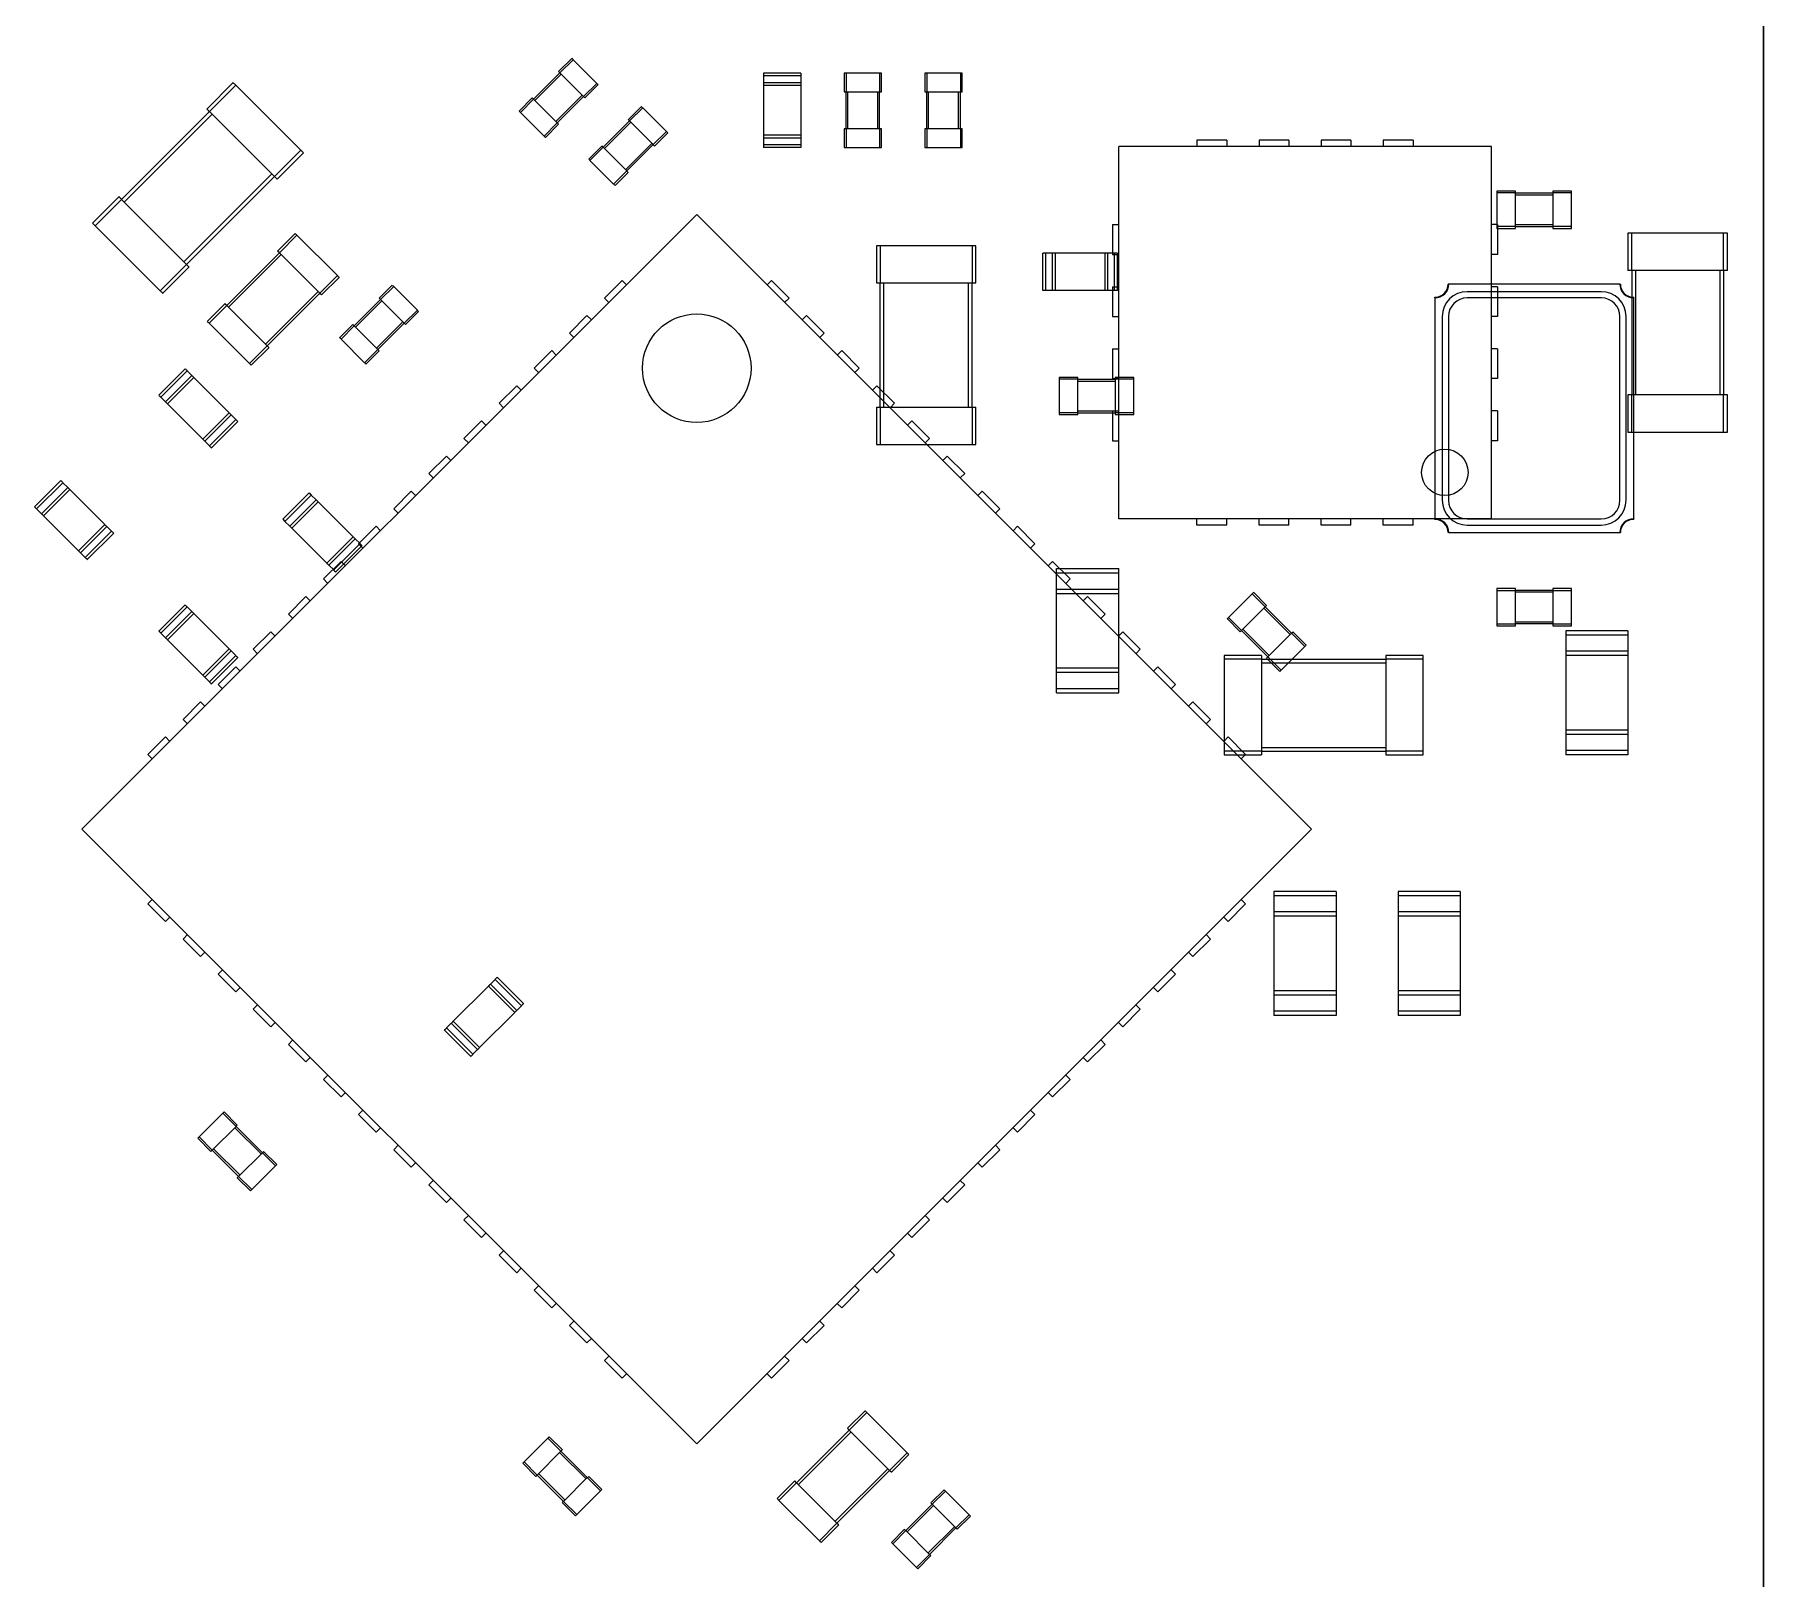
# Model space of a CAD drawing. Header units: millimetres. Extents: x 60.9 to 90.4, y 105.2 to 134.4.
# Drawn here: x 71.7 to 85.62, y 115.22 to 127.66 of the extents above; entities that cross this region are included whole.
import ezdxf

# ---------------------------------------------------------------- set-up
doc = ezdxf.new("R2010")
doc.units = ezdxf.units.MM

msp = doc.modelspace()

# ---------------------------------------------------------------- linework, layer by layer
at = {"color": 7, "linetype": 'Continuous', "lineweight": 25}
for p, q in [((85.618, 115.146), (85.618, 128.646)), ((85.618, 128.646), (85.618, 115.146)), ((76.024, 127.465), (75.918, 127.359)), ((75.929, 127.348), (76.035, 127.454)), ((76.226, 127.263), (76.035, 127.454)), ((73.299, 127.27), (73.087, 127.057)), ((73.108, 127.036), (73.32, 127.248)), ((73.843, 126.725), (73.32, 127.248)), ((75.929, 127.348), (75.717, 127.136)), ((75.94, 127.337), (75.727, 127.125)), ((75.929, 127.348), (76.12, 127.157)), ((76.12, 127.157), (76.226, 127.263)), ((76.13, 127.146), (76.236, 127.253)), ((77.868, 127.346), (77.568, 127.346)), ((77.568, 127.346), (77.568, 127.323)), ((77.868, 127.323), (77.568, 127.323)), ((77.568, 127.323), (77.568, 127.269)), ((77.868, 127.269), (77.568, 127.269)), ((77.568, 127.269), (77.568, 127.246)), ((77.568, 127.246), (77.568, 126.846)), ((77.868, 127.246), (77.568, 127.246)), ((77.868, 127.346), (77.868, 127.323)), ((77.868, 127.323), (77.868, 127.269)), ((77.868, 127.269), (77.868, 127.246)), ((77.868, 127.246), (77.868, 126.846)), ((78.218, 127.346), (78.218, 127.196)), ((78.233, 127.346), (78.218, 127.346)), ((78.233, 127.346), (78.233, 127.196)), ((78.503, 127.346), (78.233, 127.346)), ((78.503, 127.346), (78.503, 127.196)), ((78.518, 127.346), (78.503, 127.346)), ((78.518, 127.196), (78.518, 127.346)), ((78.868, 127.346), (78.868, 127.196)), ((78.883, 127.346), (78.868, 127.346)), ((78.883, 127.346), (78.883, 127.196)), ((79.153, 127.346), (78.883, 127.346)), ((79.153, 127.346), (79.153, 127.196)), ((79.168, 127.346), (79.153, 127.346)), ((79.168, 127.196), (79.168, 127.346)), ((75.706, 127.146), (75.6, 127.04)), ((75.611, 127.03), (75.717, 127.136)), ((75.908, 126.945), (75.717, 127.136)), ((76.109, 127.168), (75.897, 126.956)), ((76.12, 127.157), (75.908, 126.945)), ((76.585, 127.077), (76.479, 126.971)), ((78.218, 127.196), (78.233, 127.196)), ((78.233, 127.196), (78.503, 127.196)), ((78.233, 126.896), (78.233, 127.196)), ((78.248, 126.896), (78.248, 127.196)), ((78.488, 126.896), (78.488, 127.196)), ((78.503, 127.196), (78.518, 127.196)), ((78.503, 126.896), (78.503, 127.196)), ((78.868, 127.196), (78.883, 127.196)), ((78.883, 127.196), (79.153, 127.196)), ((78.883, 126.896), (78.883, 127.196)), ((78.898, 126.896), (78.898, 127.196)), ((79.138, 126.896), (79.138, 127.196)), ((79.153, 127.196), (79.168, 127.196)), ((79.153, 126.896), (79.153, 127.196)), ((73.108, 127.036), (72.401, 126.329)), ((73.129, 127.015), (72.422, 126.308)), ((73.631, 126.513), (73.108, 127.036)), ((75.611, 127.03), (75.802, 126.839)), ((75.802, 126.839), (75.908, 126.945)), ((75.812, 126.828), (75.918, 126.934)), ((76.277, 126.749), (76.49, 126.961)), ((76.288, 126.738), (76.5, 126.95)), ((76.596, 127.067), (76.49, 126.961)), ((76.49, 126.961), (76.68, 126.77)), ((76.787, 126.876), (76.596, 127.067)), ((76.787, 126.876), (76.68, 126.77)), ((76.691, 126.759), (76.797, 126.865)), ((77.868, 126.846), (77.568, 126.846)), ((77.568, 126.846), (77.568, 126.823)), ((77.868, 126.823), (77.568, 126.823)), ((77.568, 126.823), (77.568, 126.769)), ((77.868, 126.846), (77.868, 126.823)), ((77.868, 126.823), (77.868, 126.769)), ((78.218, 126.896), (78.218, 126.746)), ((78.233, 126.896), (78.218, 126.896)), ((78.233, 126.896), (78.233, 126.746)), ((78.503, 126.896), (78.233, 126.896)), ((78.503, 126.896), (78.503, 126.746)), ((78.518, 126.896), (78.503, 126.896)), ((78.518, 126.746), (78.518, 126.896)), ((78.868, 126.896), (78.868, 126.746)), ((78.883, 126.896), (78.868, 126.896)), ((78.883, 126.896), (78.883, 126.746)), ((79.153, 126.896), (78.883, 126.896)), ((79.153, 126.896), (79.153, 126.746)), ((79.168, 126.896), (79.153, 126.896)), ((79.168, 126.746), (79.168, 126.896)), ((81.058, 126.806), (81.058, 126.756)), ((81.298, 126.806), (81.058, 126.806)), ((81.298, 126.806), (81.298, 126.756)), ((81.558, 126.806), (81.558, 126.756)), ((81.798, 126.806), (81.558, 126.806)), ((81.798, 126.806), (81.798, 126.756)), ((82.058, 126.806), (82.058, 126.756)), ((82.298, 126.806), (82.058, 126.806)), ((82.298, 126.806), (82.298, 126.756)), ((82.558, 126.806), (82.558, 126.756)), ((82.798, 126.806), (82.558, 126.806)), ((82.798, 126.806), (82.798, 126.756)), ((73.631, 126.513), (73.843, 126.725)), ((73.652, 126.492), (73.864, 126.704)), ((76.267, 126.759), (76.161, 126.653)), ((76.277, 126.749), (76.171, 126.642)), ((76.468, 126.558), (76.277, 126.749)), ((76.458, 126.568), (76.67, 126.78)), ((76.468, 126.558), (76.68, 126.77)), ((77.868, 126.769), (77.568, 126.769)), ((77.568, 126.769), (77.568, 126.746)), ((77.868, 126.746), (77.568, 126.746)), ((77.868, 126.769), (77.868, 126.746)), ((78.218, 126.746), (78.233, 126.746)), ((78.233, 126.746), (78.503, 126.746)), ((78.503, 126.746), (78.518, 126.746)), ((78.868, 126.746), (78.883, 126.746)), ((78.883, 126.746), (79.153, 126.746)), ((79.153, 126.746), (79.168, 126.746)), ((80.428, 123.756), (80.428, 126.756)), ((83.428, 126.756), (80.428, 126.756)), ((83.428, 123.756), (83.428, 126.756)), ((73.61, 126.534), (72.903, 125.827)), ((76.171, 126.642), (76.362, 126.452)), ((76.468, 126.558), (76.362, 126.452)), ((76.373, 126.441), (76.479, 126.547)), ((73.631, 126.513), (72.924, 125.806)), ((83.473, 126.396), (83.473, 126.381)), ((83.623, 126.396), (83.473, 126.396)), ((83.623, 126.381), (83.473, 126.381)), ((83.473, 126.381), (83.473, 126.111)), ((83.623, 126.381), (83.623, 126.396)), ((83.623, 126.111), (83.623, 126.381)), ((83.623, 126.381), (83.923, 126.381)), ((84.073, 126.396), (83.923, 126.396)), ((83.923, 126.396), (83.923, 126.381)), ((84.073, 126.381), (83.923, 126.381)), ((83.923, 126.381), (83.923, 126.111)), ((84.073, 126.381), (84.073, 126.396)), ((84.073, 126.111), (84.073, 126.381)), ((72.379, 126.35), (72.167, 126.138)), ((72.189, 126.117), (72.401, 126.329)), ((72.924, 125.806), (72.401, 126.329)), ((83.623, 126.366), (83.923, 126.366)), ((77.031, 126.207), (72.081, 121.257)), ((72.189, 126.117), (72.712, 125.594)), ((77.031, 126.207), (81.981, 121.257)), ((80.378, 126.126), (80.378, 125.886)), ((80.378, 126.126), (80.428, 126.126)), ((83.478, 126.126), (83.428, 126.126)), ((83.473, 126.111), (83.473, 126.096)), ((83.623, 126.111), (83.473, 126.111)), ((83.478, 126.126), (83.478, 125.886)), ((83.623, 126.126), (83.923, 126.126)), ((83.623, 126.096), (83.623, 126.111)), ((83.623, 126.111), (83.923, 126.111)), ((83.923, 126.111), (83.923, 126.096)), ((84.073, 126.111), (83.923, 126.111)), ((84.073, 126.096), (84.073, 126.111)), ((73.798, 126.055), (73.657, 125.913)), ((73.671, 125.899), (73.812, 126.041)), ((74.138, 125.715), (73.812, 126.041)), ((83.473, 126.096), (83.623, 126.096)), ((83.923, 126.096), (84.073, 126.096)), ((84.528, 126.056), (84.528, 125.756)), ((84.558, 126.056), (84.528, 126.056)), ((84.558, 125.756), (84.558, 126.056)), ((85.298, 126.056), (84.558, 126.056)), ((85.298, 125.756), (85.298, 126.056)), ((85.328, 126.056), (85.298, 126.056)), ((85.328, 125.756), (85.328, 126.056)), ((73.671, 125.899), (73.247, 125.475)), ((73.685, 125.885), (73.261, 125.461)), ((73.671, 125.899), (73.657, 125.913)), ((73.996, 125.574), (73.671, 125.899)), ((78.478, 125.956), (78.478, 125.656)), ((78.508, 125.956), (78.478, 125.956)), ((78.508, 125.956), (78.508, 125.656)), ((79.248, 125.956), (78.508, 125.956)), ((79.278, 125.956), (79.248, 125.956)), ((79.248, 125.956), (79.248, 125.656)), ((79.278, 125.656), (79.278, 125.956)), ((79.818, 125.596), (79.818, 125.896)), ((79.841, 125.896), (79.818, 125.896)), ((79.841, 125.596), (79.841, 125.896)), ((79.895, 125.896), (79.841, 125.896)), ((79.895, 125.596), (79.895, 125.896)), ((79.918, 125.896), (79.895, 125.896)), ((79.918, 125.596), (79.918, 125.896)), ((80.318, 125.896), (79.918, 125.896)), ((80.318, 125.596), (80.318, 125.896)), ((80.341, 125.896), (80.318, 125.896)), ((80.341, 125.596), (80.341, 125.896)), ((80.395, 125.896), (80.341, 125.896)), ((80.378, 125.886), (80.428, 125.886)), ((80.395, 125.596), (80.395, 125.896)), ((80.418, 125.896), (80.395, 125.896)), ((80.418, 125.596), (80.418, 125.896)), ((83.478, 125.886), (83.428, 125.886)), ((72.712, 125.594), (72.924, 125.806)), ((72.733, 125.573), (72.945, 125.785)), ((73.996, 125.574), (74.138, 125.715)), ((74.01, 125.56), (74.152, 125.701)), ((84.558, 125.756), (84.528, 125.756)), ((85.298, 125.756), (84.558, 125.756)), ((84.558, 125.756), (84.558, 124.756)), ((84.588, 125.756), (84.588, 124.756)), ((85.268, 125.756), (85.268, 124.756)), ((85.328, 125.756), (85.298, 125.756)), ((85.298, 125.756), (85.298, 124.756)), ((73.982, 125.588), (73.558, 125.164)), ((73.996, 125.574), (73.572, 125.15)), ((74.58, 125.639), (74.474, 125.533)), ((74.485, 125.523), (74.591, 125.629)), ((74.782, 125.438), (74.591, 125.629)), ((76.289, 125.535), (76.43, 125.677)), ((76.43, 125.677), (76.465, 125.641)), ((77.632, 125.677), (77.597, 125.641)), ((77.632, 125.677), (77.774, 125.535)), ((78.478, 125.656), (78.508, 125.656)), ((78.508, 125.656), (79.248, 125.656)), ((78.508, 124.656), (78.508, 125.656)), ((78.538, 124.656), (78.538, 125.656)), ((79.218, 124.656), (79.218, 125.656)), ((79.248, 125.656), (79.278, 125.656)), ((79.248, 124.656), (79.248, 125.656)), ((79.841, 125.596), (79.818, 125.596)), ((79.895, 125.596), (79.841, 125.596)), ((79.918, 125.596), (79.895, 125.596)), ((80.318, 125.596), (79.918, 125.596)), ((80.341, 125.596), (80.318, 125.596)), ((80.395, 125.596), (80.341, 125.596)), ((80.378, 125.626), (80.378, 125.386)), ((80.378, 125.626), (80.428, 125.626)), ((80.418, 125.596), (80.395, 125.596)), ((83.085, 125.646), (83.08, 125.646)), ((84.462, 125.646), (83.085, 125.646)), ((84.313, 125.586), (83.233, 125.586)), ((83.478, 125.626), (83.428, 125.626)), ((83.478, 125.626), (83.478, 125.386)), ((84.462, 125.646), (84.467, 125.646)), ((73.232, 125.489), (73.091, 125.348)), ((73.105, 125.333), (73.247, 125.475)), ((73.572, 125.15), (73.247, 125.475)), ((74.485, 125.523), (74.273, 125.311)), ((74.495, 125.512), (74.283, 125.3)), ((74.485, 125.523), (74.676, 125.332)), ((74.676, 125.332), (74.782, 125.438)), ((74.686, 125.321), (74.792, 125.427)), ((76.289, 125.535), (76.324, 125.5)), ((77.774, 125.535), (77.738, 125.5)), ((82.973, 125.536), (82.973, 125.541)), ((82.973, 125.536), (82.973, 123.757)), ((84.313, 125.536), (83.233, 125.536)), ((84.573, 125.541), (84.574, 125.536)), ((84.574, 123.757), (84.574, 125.536)), ((73.105, 125.333), (73.43, 125.008)), ((74.262, 125.321), (74.156, 125.215)), ((74.167, 125.204), (74.273, 125.311)), ((74.464, 125.12), (74.273, 125.311)), ((74.665, 125.342), (74.453, 125.13)), ((74.676, 125.332), (74.464, 125.12)), ((76.006, 125.252), (76.147, 125.394)), ((76.147, 125.394), (76.183, 125.358)), ((77.915, 125.394), (77.88, 125.358)), ((77.915, 125.394), (78.056, 125.252)), ((80.378, 125.386), (80.428, 125.386)), ((83.033, 125.386), (83.033, 123.906)), ((83.083, 125.386), (83.083, 123.906)), ((83.478, 125.386), (83.428, 125.386)), ((84.463, 123.906), (84.463, 125.386)), ((84.513, 123.906), (84.513, 125.386)), ((73.43, 125.008), (73.572, 125.15)), ((73.445, 124.994), (73.586, 125.135)), ((74.167, 125.204), (74.357, 125.014)), ((76.006, 125.252), (76.041, 125.217)), ((78.056, 125.252), (78.021, 125.217)), ((80.378, 125.126), (80.378, 124.886)), ((80.378, 125.126), (80.428, 125.126)), ((83.478, 125.126), (83.428, 125.126)), ((83.478, 125.126), (83.478, 124.886)), ((74.357, 125.014), (74.464, 125.12)), ((74.368, 125.003), (74.474, 125.109)), ((75.723, 124.97), (75.864, 125.111)), ((75.864, 125.111), (75.9, 125.076)), ((78.198, 125.111), (78.162, 125.076)), ((78.198, 125.111), (78.339, 124.97)), ((72.912, 124.965), (72.7, 124.753)), ((72.928, 124.948), (72.716, 124.736)), ((72.967, 124.91), (72.755, 124.698)), ((72.983, 124.894), (72.771, 124.682)), ((72.928, 124.948), (72.967, 124.91)), ((72.983, 124.894), (73.266, 124.611)), ((75.723, 124.97), (75.758, 124.934)), ((78.339, 124.97), (78.304, 124.934)), ((79.949, 124.896), (79.949, 124.881)), ((80.099, 124.896), (79.949, 124.896)), ((80.099, 124.881), (79.949, 124.881)), ((79.949, 124.881), (79.949, 124.611)), ((80.099, 124.881), (80.099, 124.896)), ((80.099, 124.611), (80.099, 124.881)), ((80.099, 124.881), (80.399, 124.881)), ((80.099, 124.866), (80.399, 124.866)), ((80.378, 124.886), (80.428, 124.886)), ((80.549, 124.896), (80.399, 124.896)), ((80.399, 124.896), (80.399, 124.881)), ((80.549, 124.881), (80.399, 124.881)), ((80.399, 124.881), (80.399, 124.611)), ((80.549, 124.881), (80.549, 124.896)), ((80.549, 124.611), (80.549, 124.881)), ((83.478, 124.886), (83.428, 124.886)), ((72.716, 124.736), (72.755, 124.698)), ((75.44, 124.687), (75.582, 124.828)), ((75.582, 124.828), (75.617, 124.793)), ((78.481, 124.828), (78.445, 124.793)), ((78.481, 124.828), (78.622, 124.687)), ((84.528, 124.756), (84.528, 124.456)), ((84.558, 124.756), (84.528, 124.756)), ((84.558, 124.456), (84.558, 124.756)), ((85.298, 124.756), (84.558, 124.756)), ((85.298, 124.456), (85.298, 124.756)), ((85.328, 124.756), (85.298, 124.756)), ((85.328, 124.456), (85.328, 124.756)), ((72.771, 124.682), (73.054, 124.399)), ((73.266, 124.611), (73.054, 124.399)), ((73.282, 124.595), (73.07, 124.383)), ((73.282, 124.595), (73.32, 124.557)), ((75.44, 124.687), (75.475, 124.651)), ((78.478, 124.656), (78.478, 124.356)), ((78.478, 124.656), (78.508, 124.656)), ((78.508, 124.656), (78.508, 124.356)), ((78.508, 124.656), (79.248, 124.656)), ((78.622, 124.687), (78.587, 124.651)), ((79.248, 124.656), (79.278, 124.656)), ((79.248, 124.656), (79.248, 124.356)), ((79.278, 124.356), (79.278, 124.656)), ((80.099, 124.611), (79.949, 124.611)), ((79.949, 124.611), (79.949, 124.596)), ((79.949, 124.596), (80.099, 124.596)), ((80.099, 124.626), (80.399, 124.626)), ((80.099, 124.596), (80.099, 124.611)), ((80.099, 124.611), (80.399, 124.611)), ((80.378, 124.626), (80.428, 124.626)), ((80.378, 124.626), (80.378, 124.386)), ((80.549, 124.611), (80.399, 124.611)), ((80.399, 124.611), (80.399, 124.596)), ((80.399, 124.596), (80.549, 124.596)), ((80.549, 124.596), (80.549, 124.611)), ((83.478, 124.626), (83.428, 124.626)), ((83.478, 124.626), (83.478, 124.386)), ((73.32, 124.557), (73.108, 124.345)), ((73.336, 124.54), (73.124, 124.328)), ((75.157, 124.404), (75.299, 124.545)), ((75.299, 124.545), (75.334, 124.51)), ((78.763, 124.545), (78.728, 124.51)), ((78.763, 124.545), (78.905, 124.404)), ((84.528, 124.456), (84.558, 124.456)), ((84.558, 124.456), (85.298, 124.456)), ((85.298, 124.456), (85.328, 124.456)), ((73.07, 124.383), (73.108, 124.345)), ((75.157, 124.404), (75.193, 124.369)), ((78.478, 124.356), (78.508, 124.356)), ((78.508, 124.356), (79.248, 124.356)), ((78.905, 124.404), (78.87, 124.369)), ((79.248, 124.356), (79.278, 124.356)), ((80.378, 124.386), (80.428, 124.386)), ((83.478, 124.386), (83.428, 124.386)), ((74.874, 124.121), (75.016, 124.262)), ((75.016, 124.262), (75.051, 124.227)), ((79.046, 124.262), (79.011, 124.227)), ((79.046, 124.262), (79.188, 124.121)), ((71.912, 124.065), (71.7, 123.853)), ((71.928, 124.048), (71.716, 123.836)), ((71.928, 124.048), (71.967, 124.01)), ((74.874, 124.121), (74.91, 124.086)), ((79.188, 124.121), (79.152, 124.086)), ((71.967, 124.01), (71.755, 123.798)), ((71.983, 123.994), (71.771, 123.782)), ((71.983, 123.994), (72.266, 123.711)), ((73.912, 123.965), (73.7, 123.753)), ((73.928, 123.948), (73.716, 123.736)), ((73.967, 123.91), (73.755, 123.698)), ((73.983, 123.894), (73.771, 123.682)), ((73.912, 123.965), (73.928, 123.948)), ((73.928, 123.948), (73.967, 123.91)), ((73.983, 123.894), (74.266, 123.611)), ((74.592, 123.838), (74.733, 123.98)), ((74.733, 123.98), (74.768, 123.944)), ((79.329, 123.98), (79.294, 123.944)), ((79.329, 123.98), (79.471, 123.838)), ((71.716, 123.836), (71.755, 123.798)), ((71.771, 123.782), (72.054, 123.499)), ((73.7, 123.753), (73.716, 123.736)), ((73.716, 123.736), (73.755, 123.698)), ((74.592, 123.838), (74.627, 123.803)), ((79.471, 123.838), (79.435, 123.803)), ((83.428, 123.756), (80.428, 123.756)), ((81.058, 123.706), (81.058, 123.756)), ((81.298, 123.706), (81.298, 123.756)), ((81.558, 123.706), (81.558, 123.756)), ((81.798, 123.706), (81.798, 123.756)), ((82.058, 123.706), (82.058, 123.756)), ((82.298, 123.706), (82.298, 123.756)), ((82.558, 123.706), (82.558, 123.756)), ((82.798, 123.706), (82.798, 123.756)), ((82.973, 123.752), (82.973, 123.757)), ((83.233, 123.756), (84.313, 123.756)), ((84.574, 123.757), (84.573, 123.752)), ((72.266, 123.711), (72.054, 123.499)), ((72.282, 123.695), (72.07, 123.483)), ((72.32, 123.657), (72.108, 123.445)), ((72.336, 123.64), (72.124, 123.428)), ((72.282, 123.695), (72.32, 123.657)), ((73.771, 123.682), (74.054, 123.399)), ((74.266, 123.611), (74.054, 123.399)), ((74.282, 123.595), (74.07, 123.383)), ((74.282, 123.595), (74.32, 123.557)), ((74.309, 123.555), (74.45, 123.697)), ((74.45, 123.697), (74.485, 123.661)), ((79.612, 123.697), (79.577, 123.661)), ((79.612, 123.697), (79.753, 123.555)), ((81.298, 123.706), (81.058, 123.706)), ((81.798, 123.706), (81.558, 123.706)), ((82.298, 123.706), (82.058, 123.706)), ((82.798, 123.706), (82.558, 123.706)), ((83.085, 123.647), (83.08, 123.647)), ((83.085, 123.647), (84.462, 123.647)), ((83.233, 123.706), (84.313, 123.706)), ((84.462, 123.647), (84.467, 123.647)), ((72.07, 123.483), (72.108, 123.445)), ((74.32, 123.557), (74.108, 123.345)), ((74.336, 123.54), (74.124, 123.328)), ((74.309, 123.555), (74.344, 123.52)), ((79.753, 123.555), (79.718, 123.52)), ((74.026, 123.273), (74.167, 123.414)), ((74.07, 123.383), (74.108, 123.345)), ((74.167, 123.414), (74.203, 123.379)), ((79.895, 123.414), (79.86, 123.379)), ((79.895, 123.414), (80.036, 123.273)), ((79.928, 123.356), (80.428, 123.356)), ((79.928, 123.321), (79.928, 123.356)), ((79.928, 123.321), (80.428, 123.321)), ((79.928, 123.191), (79.928, 123.321)), ((80.428, 123.321), (80.428, 123.356)), ((80.428, 123.191), (80.428, 123.321)), ((74.026, 123.273), (74.061, 123.237)), ((79.928, 123.191), (80.428, 123.191)), ((79.928, 123.156), (79.928, 123.191)), ((80.036, 123.273), (80.001, 123.237)), ((80.428, 123.156), (80.428, 123.191)), ((83.623, 123.196), (83.473, 123.196)), ((83.473, 123.196), (83.473, 123.181)), ((83.473, 123.181), (83.623, 123.181)), ((83.473, 123.181), (83.473, 122.911)), ((83.623, 123.181), (83.623, 123.196)), ((83.623, 122.911), (83.623, 123.181)), ((83.923, 123.181), (83.623, 123.181)), ((84.073, 123.196), (83.923, 123.196)), ((83.923, 123.196), (83.923, 123.181)), ((83.923, 123.181), (84.073, 123.181)), ((83.923, 123.181), (83.923, 122.911)), ((84.073, 123.181), (84.073, 123.196)), ((84.073, 122.911), (84.073, 123.181)), ((72.912, 123.065), (72.7, 122.853)), ((72.928, 123.048), (72.716, 122.836)), ((72.928, 123.048), (72.967, 123.01)), ((73.743, 122.99), (73.884, 123.131)), ((73.884, 123.131), (73.92, 123.096)), ((79.928, 122.556), (79.928, 123.156)), ((79.928, 123.156), (80.428, 123.156)), ((80.178, 123.131), (80.142, 123.096)), ((80.178, 123.131), (80.319, 122.99)), ((80.428, 122.556), (80.428, 123.156)), ((81.502, 123.154), (81.311, 122.963)), ((81.417, 122.857), (81.608, 123.048)), ((81.608, 123.048), (81.502, 123.154)), ((81.618, 123.059), (81.512, 123.165)), ((81.597, 123.037), (81.809, 122.825)), ((81.608, 123.048), (81.82, 122.836)), ((83.923, 123.166), (83.623, 123.166)), ((72.967, 123.01), (72.755, 122.798)), ((72.983, 122.994), (72.771, 122.782)), ((72.983, 122.994), (73.266, 122.711)), ((73.743, 122.99), (73.778, 122.954)), ((80.319, 122.99), (80.284, 122.954)), ((81.3, 122.953), (81.406, 122.846)), ((81.417, 122.857), (81.311, 122.963)), ((83.473, 122.911), (83.623, 122.911)), ((83.473, 122.911), (83.473, 122.896)), ((83.923, 122.926), (83.623, 122.926)), ((83.623, 122.896), (83.623, 122.911)), ((83.923, 122.911), (83.623, 122.911)), ((83.923, 122.911), (84.073, 122.911)), ((83.923, 122.911), (83.923, 122.896)), ((84.073, 122.896), (84.073, 122.911)), ((72.716, 122.836), (72.755, 122.798)), ((72.771, 122.782), (73.054, 122.499)), ((73.46, 122.707), (73.602, 122.848)), ((73.602, 122.848), (73.637, 122.813)), ((80.461, 122.848), (80.425, 122.813)), ((80.461, 122.848), (80.602, 122.707)), ((81.417, 122.857), (81.629, 122.645)), ((81.427, 122.868), (81.639, 122.656)), ((81.82, 122.836), (81.629, 122.645)), ((81.926, 122.73), (81.82, 122.836)), ((81.936, 122.74), (81.83, 122.846)), ((83.473, 122.896), (83.623, 122.896)), ((83.923, 122.896), (84.073, 122.896)), ((84.528, 122.856), (84.028, 122.856)), ((84.028, 122.856), (84.028, 122.821)), ((84.528, 122.821), (84.028, 122.821)), ((84.028, 122.821), (84.028, 122.691)), ((84.528, 122.856), (84.528, 122.821)), ((84.528, 122.821), (84.528, 122.691)), ((73.266, 122.711), (73.054, 122.499)), ((73.282, 122.695), (73.07, 122.483)), ((73.32, 122.657), (73.108, 122.445)), ((73.336, 122.64), (73.124, 122.428)), ((73.282, 122.695), (73.32, 122.657)), ((73.46, 122.707), (73.496, 122.671)), ((80.602, 122.707), (80.567, 122.671)), ((81.578, 122.656), (81.278, 122.656)), ((81.278, 122.656), (81.278, 122.626)), ((81.578, 122.626), (81.278, 122.626)), ((81.278, 122.626), (81.278, 121.886)), ((81.578, 122.656), (81.578, 122.626)), ((81.578, 122.626), (81.578, 121.886)), ((81.578, 122.626), (82.578, 122.626)), ((81.618, 122.634), (81.724, 122.528)), ((81.735, 122.539), (81.629, 122.645)), ((81.735, 122.539), (81.926, 122.73)), ((82.878, 122.656), (82.578, 122.656)), ((82.578, 122.656), (82.578, 122.626)), ((82.878, 122.626), (82.578, 122.626)), ((82.578, 122.626), (82.578, 121.886)), ((82.878, 122.626), (82.878, 122.656)), ((82.878, 121.886), (82.878, 122.626)), ((84.528, 122.691), (84.028, 122.691)), ((84.028, 122.691), (84.028, 122.656)), ((84.528, 122.656), (84.028, 122.656)), ((84.028, 122.656), (84.028, 122.056)), ((84.528, 122.691), (84.528, 122.656)), ((84.528, 122.656), (84.528, 122.056)), ((73.054, 122.499), (73.07, 122.483)), ((73.07, 122.483), (73.108, 122.445)), ((73.177, 122.424), (73.319, 122.565)), ((73.319, 122.565), (73.354, 122.53)), ((79.928, 122.556), (80.428, 122.556)), ((79.928, 122.521), (79.928, 122.556)), ((79.928, 122.521), (80.428, 122.521)), ((79.928, 122.391), (79.928, 122.521)), ((80.428, 122.521), (80.428, 122.556)), ((80.428, 122.391), (80.428, 122.521)), ((80.743, 122.565), (80.708, 122.53)), ((80.743, 122.565), (80.885, 122.424)), ((81.578, 122.596), (82.578, 122.596)), ((73.177, 122.424), (73.213, 122.389)), ((79.928, 122.391), (80.428, 122.391)), ((79.928, 122.356), (79.928, 122.391)), ((79.928, 122.356), (80.428, 122.356)), ((80.428, 122.356), (80.428, 122.391)), ((80.885, 122.424), (80.849, 122.389)), ((72.895, 122.141), (73.036, 122.283)), ((73.036, 122.283), (73.071, 122.247)), ((81.026, 122.283), (80.991, 122.247)), ((81.026, 122.283), (81.168, 122.141)), ((72.895, 122.141), (72.93, 122.106)), ((81.168, 122.141), (81.132, 122.106)), ((72.612, 121.858), (72.753, 122)), ((72.753, 122), (72.788, 121.964)), ((81.309, 122), (81.274, 121.964)), ((81.309, 122), (81.45, 121.858)), ((84.528, 122.056), (84.028, 122.056)), ((84.028, 122.056), (84.028, 122.021)), ((84.528, 122.021), (84.028, 122.021)), ((84.028, 122.021), (84.028, 121.891)), ((84.528, 122.056), (84.528, 122.021)), ((84.528, 122.021), (84.528, 121.891)), ((72.612, 121.858), (72.647, 121.823)), ((81.578, 121.886), (81.278, 121.886)), ((81.278, 121.886), (81.278, 121.856)), ((81.278, 121.856), (81.578, 121.856)), ((81.45, 121.858), (81.415, 121.823)), ((81.578, 121.916), (82.578, 121.916)), ((81.578, 121.886), (81.578, 121.856)), ((81.578, 121.886), (82.578, 121.886)), ((82.878, 121.886), (82.578, 121.886)), ((82.578, 121.886), (82.578, 121.856)), ((82.578, 121.856), (82.878, 121.856)), ((82.878, 121.856), (82.878, 121.886)), ((84.528, 121.891), (84.028, 121.891)), ((84.028, 121.891), (84.028, 121.856)), ((84.528, 121.856), (84.028, 121.856)), ((84.528, 121.891), (84.528, 121.856)), ((72.081, 121.257), (77.031, 116.308)), ((81.981, 121.257), (77.031, 116.308)), ((72.612, 120.656), (72.647, 120.692)), ((81.45, 120.656), (81.415, 120.692)), ((82.178, 120.756), (81.678, 120.756)), ((81.678, 120.756), (81.678, 120.721)), ((82.178, 120.721), (81.678, 120.721)), ((81.678, 120.721), (81.678, 120.591)), ((82.178, 120.756), (82.178, 120.721)), ((82.178, 120.721), (82.178, 120.591)), ((83.178, 120.756), (82.678, 120.756)), ((82.678, 120.756), (82.678, 120.721)), ((83.178, 120.721), (82.678, 120.721)), ((82.678, 120.721), (82.678, 120.591)), ((83.178, 120.756), (83.178, 120.721)), ((83.178, 120.721), (83.178, 120.591)), ((72.612, 120.656), (72.753, 120.515)), ((72.753, 120.515), (72.788, 120.55)), ((81.309, 120.515), (81.274, 120.55)), ((81.309, 120.515), (81.45, 120.656)), ((82.178, 120.591), (81.678, 120.591)), ((81.678, 120.591), (81.678, 120.556)), ((81.678, 120.556), (81.678, 119.956)), ((82.178, 120.556), (81.678, 120.556)), ((82.178, 120.591), (82.178, 120.556)), ((82.178, 120.556), (82.178, 119.956)), ((83.178, 120.591), (82.678, 120.591)), ((82.678, 120.591), (82.678, 120.556)), ((82.678, 120.556), (82.678, 119.956)), ((83.178, 120.556), (82.678, 120.556)), ((83.178, 120.591), (83.178, 120.556)), ((83.178, 120.556), (83.178, 119.956)), ((72.895, 120.373), (72.93, 120.409)), ((81.168, 120.373), (81.132, 120.409)), ((72.895, 120.373), (73.036, 120.232)), ((73.036, 120.232), (73.071, 120.267)), ((81.026, 120.232), (80.991, 120.267)), ((81.026, 120.232), (81.168, 120.373)), ((73.177, 120.091), (73.213, 120.126)), ((80.885, 120.091), (80.849, 120.126)), ((73.177, 120.091), (73.319, 119.949)), ((73.319, 119.949), (73.354, 119.984)), ((75.071, 119.711), (75.354, 119.994)), ((75.354, 119.994), (75.566, 119.782)), ((75.37, 120.01), (75.408, 120.048)), ((75.37, 120.01), (75.582, 119.798)), ((75.408, 120.048), (75.62, 119.836)), ((75.424, 120.065), (75.636, 119.853)), ((80.743, 119.949), (80.708, 119.984)), ((80.743, 119.949), (80.885, 120.091)), ((73.46, 119.808), (73.496, 119.843)), ((75.582, 119.798), (75.62, 119.836)), ((80.602, 119.808), (80.567, 119.843)), ((82.178, 119.956), (81.678, 119.956)), ((81.678, 119.956), (81.678, 119.921)), ((82.178, 119.921), (81.678, 119.921)), ((81.678, 119.921), (81.678, 119.791)), ((82.178, 119.956), (82.178, 119.921)), ((82.178, 119.921), (82.178, 119.791)), ((83.178, 119.956), (82.678, 119.956)), ((82.678, 119.956), (82.678, 119.921)), ((83.178, 119.921), (82.678, 119.921)), ((82.678, 119.921), (82.678, 119.791)), ((83.178, 119.956), (83.178, 119.921)), ((83.178, 119.921), (83.178, 119.791)), ((73.46, 119.808), (73.602, 119.666)), ((73.602, 119.666), (73.637, 119.702)), ((75.071, 119.711), (75.283, 119.499)), ((75.283, 119.499), (75.566, 119.782)), ((80.461, 119.666), (80.425, 119.702)), ((80.461, 119.666), (80.602, 119.808)), ((82.178, 119.791), (81.678, 119.791)), ((81.678, 119.791), (81.678, 119.756)), ((82.178, 119.756), (81.678, 119.756)), ((82.178, 119.791), (82.178, 119.756)), ((83.178, 119.791), (82.678, 119.791)), ((82.678, 119.791), (82.678, 119.756)), ((83.178, 119.756), (82.678, 119.756)), ((83.178, 119.791), (83.178, 119.756)), ((73.743, 119.525), (73.778, 119.56)), ((75, 119.64), (75.212, 119.428)), ((75.016, 119.657), (75.055, 119.695)), ((75.016, 119.657), (75.228, 119.445)), ((75.055, 119.695), (75.267, 119.483)), ((80.319, 119.525), (80.284, 119.56)), ((73.743, 119.525), (73.884, 119.383)), ((73.884, 119.383), (73.92, 119.419)), ((75.228, 119.445), (75.267, 119.483)), ((80.178, 119.383), (80.142, 119.419)), ((80.178, 119.383), (80.319, 119.525)), ((74.026, 119.242), (74.061, 119.277)), ((74.026, 119.242), (74.167, 119.101)), ((79.895, 119.101), (80.036, 119.242)), ((80.036, 119.242), (80.001, 119.277)), ((74.167, 119.101), (74.203, 119.136)), ((79.895, 119.101), (79.86, 119.136)), ((73.216, 118.97), (73.025, 118.779)), ((73.131, 118.673), (73.322, 118.864)), ((73.216, 118.97), (73.322, 118.864)), ((73.332, 118.875), (73.226, 118.981)), ((73.534, 118.652), (73.322, 118.864)), ((74.309, 118.959), (74.344, 118.995)), ((74.309, 118.959), (74.45, 118.818)), ((79.612, 118.818), (79.753, 118.959)), ((79.753, 118.959), (79.718, 118.995)), ((73.014, 118.769), (73.12, 118.663)), ((73.025, 118.779), (73.131, 118.673)), ((73.523, 118.642), (73.311, 118.854)), ((74.45, 118.818), (74.485, 118.853)), ((79.612, 118.818), (79.577, 118.853)), ((73.343, 118.461), (73.131, 118.673)), ((73.354, 118.472), (73.141, 118.684)), ((73.534, 118.652), (73.343, 118.461)), ((73.534, 118.652), (73.64, 118.546)), ((73.651, 118.557), (73.544, 118.663)), ((74.592, 118.676), (74.627, 118.712)), ((74.592, 118.676), (74.733, 118.535)), ((79.329, 118.535), (79.471, 118.676)), ((79.471, 118.676), (79.435, 118.712)), ((73.332, 118.451), (73.438, 118.345)), ((73.343, 118.461), (73.449, 118.355)), ((73.449, 118.355), (73.64, 118.546)), ((74.733, 118.535), (74.768, 118.57)), ((79.329, 118.535), (79.294, 118.57)), ((74.874, 118.394), (74.91, 118.429)), ((74.874, 118.394), (75.016, 118.252)), ((79.046, 118.252), (79.188, 118.394)), ((79.188, 118.394), (79.152, 118.429)), ((75.016, 118.252), (75.051, 118.287)), ((79.046, 118.252), (79.011, 118.287)), ((75.157, 118.111), (75.193, 118.146)), ((75.157, 118.111), (75.299, 117.969)), ((78.763, 117.969), (78.905, 118.111)), ((78.905, 118.111), (78.87, 118.146)), ((75.299, 117.969), (75.334, 118.005)), ((78.763, 117.969), (78.728, 118.005)), ((75.44, 117.828), (75.475, 117.863)), ((75.44, 117.828), (75.582, 117.686)), ((78.481, 117.686), (78.622, 117.828)), ((78.622, 117.828), (78.587, 117.863)), ((75.582, 117.686), (75.617, 117.722)), ((78.481, 117.686), (78.445, 117.722)), ((75.723, 117.545), (75.758, 117.58)), ((75.723, 117.545), (75.864, 117.404)), ((78.198, 117.404), (78.339, 117.545)), ((78.339, 117.545), (78.304, 117.58)), ((75.864, 117.404), (75.9, 117.439)), ((78.198, 117.404), (78.162, 117.439)), ((76.006, 117.262), (76.041, 117.297)), ((76.006, 117.262), (76.147, 117.121)), ((77.915, 117.121), (78.056, 117.262)), ((78.056, 117.262), (78.021, 117.297)), ((76.147, 117.121), (76.183, 117.156)), ((77.915, 117.121), (77.88, 117.156)), ((76.289, 116.979), (76.324, 117.015)), ((76.289, 116.979), (76.43, 116.838)), ((77.632, 116.838), (77.774, 116.979)), ((77.774, 116.979), (77.738, 117.015)), ((76.43, 116.838), (76.465, 116.873)), ((77.632, 116.838), (77.597, 116.873)), ((78.386, 116.575), (78.244, 116.433)), ((78.259, 116.419), (78.4, 116.56)), ((78.725, 116.235), (78.4, 116.56)), ((75.949, 116.259), (75.843, 116.365)), ((78.259, 116.419), (77.834, 115.995)), ((78.273, 116.405), (77.849, 115.981)), ((78.584, 116.094), (78.259, 116.419)), ((75.832, 116.354), (75.641, 116.163)), ((75.747, 116.057), (75.938, 116.248)), ((75.938, 116.248), (75.832, 116.354)), ((75.927, 116.237), (76.14, 116.025)), ((75.938, 116.248), (76.15, 116.036)), ((78.584, 116.094), (78.725, 116.235)), ((78.598, 116.08), (78.739, 116.221)), ((75.63, 116.153), (75.736, 116.046)), ((75.747, 116.057), (75.641, 116.163)), ((78.57, 116.108), (78.145, 115.684)), ((78.584, 116.094), (78.16, 115.67)), ((75.747, 116.057), (75.959, 115.845)), ((75.758, 116.068), (75.97, 115.856)), ((76.15, 116.036), (75.959, 115.845)), ((76.256, 115.93), (76.15, 116.036)), ((76.267, 115.94), (76.161, 116.046)), ((77.82, 116.009), (77.679, 115.867)), ((77.693, 115.853), (77.834, 115.995)), ((77.834, 115.995), (77.82, 116.009)), ((78.16, 115.67), (77.834, 115.995)), ((75.949, 115.834), (76.055, 115.728)), ((76.065, 115.739), (75.959, 115.845)), ((76.065, 115.739), (76.256, 115.93)), ((77.693, 115.853), (78.018, 115.528)), ((78.927, 115.822), (78.715, 115.609)), ((78.937, 115.811), (78.725, 115.599)), ((79.022, 115.938), (78.916, 115.832)), ((78.927, 115.822), (79.033, 115.928)), ((78.927, 115.822), (79.118, 115.631)), ((79.224, 115.737), (79.033, 115.928)), ((78.018, 115.528), (78.16, 115.67)), ((79.118, 115.631), (79.224, 115.737)), ((79.128, 115.62), (79.234, 115.726)), ((78.032, 115.514), (78.174, 115.655)), ((78.704, 115.62), (78.598, 115.514)), ((78.609, 115.503), (78.715, 115.609)), ((78.906, 115.418), (78.715, 115.609)), ((79.107, 115.641), (78.895, 115.429)), ((79.118, 115.631), (78.906, 115.418)), ((78.609, 115.503), (78.8, 115.312)), ((78.8, 115.312), (78.906, 115.418)), ((78.81, 115.302), (78.916, 115.408))]:
    msp.add_line(p, q, dxfattribs=at)
at = {"color": 7, "linetype": 'Continuous', "lineweight": 25, "flags": 128}
for points in [[(73.32, 127.248), (73.316, 127.253), (73.312, 127.256), (73.308, 127.26), (73.305, 127.263), (73.302, 127.266), (73.3, 127.268), (73.299, 127.269), (73.299, 127.27)], [(75.717, 127.136), (75.715, 127.138), (75.713, 127.14), (75.711, 127.142), (75.709, 127.143), (75.708, 127.145), (75.707, 127.146), (75.706, 127.146), (75.706, 127.146)], [(73.108, 127.036), (73.104, 127.04), (73.1, 127.044), (73.096, 127.048), (73.093, 127.051), (73.09, 127.054), (73.088, 127.056), (73.087, 127.057), (73.087, 127.057)], [(75.6, 127.04), (75.6, 127.04), (75.601, 127.04), (75.602, 127.039), (75.603, 127.037), (75.605, 127.036), (75.607, 127.034), (75.609, 127.032), (75.611, 127.03)], [(75.918, 126.934), (75.918, 126.935), (75.917, 126.935), (75.917, 126.936), (75.915, 126.937), (75.914, 126.939), (75.912, 126.941), (75.91, 126.943), (75.908, 126.945)], [(75.802, 126.839), (75.804, 126.837), (75.806, 126.835), (75.808, 126.833), (75.809, 126.831), (75.81, 126.83), (75.811, 126.829), (75.812, 126.828), (75.812, 126.828)], [(72.401, 126.329), (72.396, 126.333), (72.393, 126.337), (72.389, 126.341), (72.386, 126.344), (72.383, 126.347), (72.381, 126.349), (72.38, 126.35), (72.379, 126.35)], [(73.812, 126.041), (73.809, 126.043), (73.807, 126.046), (73.804, 126.048), (73.802, 126.051), (73.8, 126.052), (73.799, 126.054), (73.798, 126.054), (73.798, 126.055)], [(74.152, 125.701), (74.151, 125.701), (74.151, 125.702), (74.149, 125.704), (74.148, 125.705), (74.145, 125.707), (74.143, 125.71), (74.14, 125.713), (74.138, 125.715)], [(72.712, 125.594), (72.716, 125.59), (72.72, 125.586), (72.724, 125.582), (72.727, 125.579), (72.729, 125.576), (72.731, 125.574), (72.733, 125.573), (72.733, 125.573)], [(73.247, 125.475), (73.244, 125.478), (73.241, 125.48), (73.239, 125.483), (73.237, 125.485), (73.235, 125.487), (73.233, 125.488), (73.233, 125.489), (73.232, 125.489)], [(73.586, 125.135), (73.586, 125.136), (73.585, 125.137), (73.584, 125.138), (73.582, 125.14), (73.58, 125.142), (73.577, 125.144), (73.575, 125.147), (73.572, 125.15)], [(73.43, 125.008), (73.433, 125.005), (73.436, 125.003), (73.438, 125), (73.44, 124.998), (73.442, 124.996), (73.443, 124.995), (73.444, 124.994), (73.445, 124.994)], [(73.32, 124.557), (73.323, 124.554), (73.326, 124.55), (73.329, 124.548), (73.332, 124.545), (73.334, 124.543), (73.335, 124.542), (73.336, 124.541), (73.336, 124.54)], [(71.912, 124.065), (71.913, 124.064), (71.913, 124.063), (71.915, 124.062), (71.917, 124.06), (71.919, 124.057), (71.922, 124.055), (71.925, 124.052), (71.928, 124.048)], [(72.755, 122.798), (72.758, 122.795), (72.761, 122.792), (72.764, 122.789), (72.766, 122.787), (72.768, 122.785), (72.77, 122.783), (72.77, 122.782), (72.771, 122.782)], [(75.408, 120.048), (75.411, 120.052), (75.414, 120.055), (75.417, 120.057), (75.42, 120.06), (75.422, 120.062), (75.423, 120.063), (75.424, 120.064), (75.424, 120.065)], [(75.62, 119.836), (75.623, 119.839), (75.626, 119.843), (75.629, 119.845), (75.632, 119.848), (75.634, 119.85), (75.635, 119.851), (75.636, 119.852), (75.636, 119.853)], [(75.055, 119.695), (75.058, 119.698), (75.061, 119.701), (75.064, 119.704), (75.066, 119.706), (75.068, 119.708), (75.07, 119.71), (75.07, 119.711), (75.071, 119.711)], [(78.4, 116.56), (78.397, 116.563), (78.395, 116.566), (78.392, 116.568), (78.39, 116.57), (78.388, 116.572), (78.387, 116.574), (78.386, 116.574), (78.386, 116.575)], [(78.259, 116.419), (78.256, 116.422), (78.253, 116.424), (78.251, 116.427), (78.249, 116.429), (78.247, 116.431), (78.246, 116.432), (78.245, 116.433), (78.244, 116.433)], [(78.739, 116.221), (78.739, 116.221), (78.738, 116.222), (78.737, 116.223), (78.735, 116.225), (78.733, 116.227), (78.731, 116.23), (78.728, 116.232), (78.725, 116.235)], [(78.598, 116.08), (78.598, 116.08), (78.597, 116.081), (78.596, 116.082), (78.594, 116.084), (78.592, 116.086), (78.589, 116.088), (78.587, 116.091), (78.584, 116.094)], [(77.679, 115.867), (77.679, 115.867), (77.68, 115.866), (77.681, 115.865), (77.683, 115.863), (77.685, 115.861), (77.688, 115.859), (77.69, 115.856), (77.693, 115.853)], [(78.174, 115.655), (78.173, 115.656), (78.173, 115.656), (78.171, 115.658), (78.17, 115.66), (78.167, 115.662), (78.165, 115.664), (78.162, 115.667), (78.16, 115.67)], [(78.018, 115.528), (78.021, 115.525), (78.024, 115.523), (78.026, 115.52), (78.028, 115.518), (78.03, 115.516), (78.031, 115.515), (78.032, 115.514), (78.032, 115.514)]]:
    msp.add_lwpolyline(points, dxfattribs=at)
at = {"color": 7, "linetype": 'Continuous', "lineweight": 25}
for centre, radius in [((77.031, 124.97), 0.437), ((83.053, 124.131), 0.187)]:
    msp.add_circle(centre, radius, dxfattribs=at)
for centre, radius, start, end in [((74.045, 125.475), 2.657, 44.8382, 45.1618), ((74.151, 125.581), 2.657, 44.8382, 45.1618), ((70.042, 121.064), 8.757, 44.9711, 45.0692), ((69.935, 120.958), 8.757, 44.9711, 45.0692), ((74, 124.482), 3.663, 44.8827, 45.1173), ((73.894, 124.376), 3.663, 44.8827, 45.1173), ((76.861, 126.939), 0.0977, 220.5812, 229.3786), ((53.437, 106.291), 28.878, 44.9803, 45.0398), ((73.861, 124.343), 3.41, 44.8739, 45.1261), ((81.563, 131.635), 6.893, 224.8974, 225.0221), ((71.289, 121.777), 6.893, 44.8974, 45.0221), ((81.351, 131.423), 6.893, 224.8974, 225.0221), ((89.28, 142.135), 22.112, 224.9511, 225.0288), ((81.245, 131.317), 6.893, 224.8974, 225.0221), ((83.006, 136.948), 15.308, 224.9237, 225.036), ((72.648, 125.509), 0.405, 42.889, 47.1312), ((69.466, 121.025), 6.42, 44.9409, 45.1195), ((81.968, 133.022), 10.444, 224.979, 225.0613), ((82.975, 125.646), 0.11, 268.9993, 0.318), ((82.975, 125.646), 0.105, 268.9993, 0.318), ((83.233, 125.386), 0.2, 90, 180), ((84.313, 125.386), 0.2, 0, 90), ((84.572, 125.646), 0.11, 179.682, 271.0007), ((84.572, 125.646), 0.105, 179.682, 271.0007), ((81.862, 132.916), 10.444, 224.979, 225.0613), ((76.665, 127.311), 2.657, 224.8382, 225.1618), ((83.233, 125.386), 0.15, 90, 180), ((84.313, 125.386), 0.15, 0, 90), ((77.635, 129.882), 6.42, 224.9409, 225.1195), ((84.405, 135.46), 14.342, 224.9902, 225.0501), ((76.559, 127.205), 2.657, 224.8382, 225.1618), ((76.748, 127.797), 3.658, 224.8825, 225.1175), ((72.049, 122.693), 3.274, 44.8889, 45.1514), ((72.155, 122.799), 3.274, 44.8889, 45.1514), ((78.467, 130.508), 7.847, 224.9423, 225.1102), ((72.809, 124.737), 0.234, 42.1976, 47.8287), ((77.068, 129.102), 6.164, 224.88, 225.0938), ((72.597, 124.525), 0.234, 42.1976, 47.8287), ((58.718, 110.053), 20.581, 44.9549, 45.0189), ((84.526, 135.865), 16.22, 224.9856, 225.0669), ((73.287, 124.507), 0.242, 222.2606, 227.7132), ((86.531, 138.552), 20.581, 224.9549, 225.0189), ((61.974, 111.896), 16.975, 44.9743, 45.0519), ((83.233, 123.906), 0.2, 180, 270), ((83.233, 123.906), 0.15, 180, 270), ((84.313, 123.906), 0.15, 270, 0), ((84.313, 123.906), 0.2, 270, 0), ((76.068, 128.202), 6.164, 224.88, 225.0938), ((86.319, 138.34), 20.581, 224.9549, 225.0189), ((82.975, 123.647), 0.11, 359.682, 91.0007), ((82.975, 123.647), 0.105, 359.682, 91.0007), ((84.572, 123.647), 0.11, 88.9993, 180.318), ((84.572, 123.647), 0.105, 88.9993, 180.318), ((72.439, 123.868), 0.234, 222.1976, 227.8287), ((83.536, 134.861), 15.853, 224.9715, 225.0547), ((61.762, 111.684), 16.975, 44.9743, 45.0519), ((62.29, 111.624), 16.944, 44.948, 45.0258), ((83.526, 134.965), 16.22, 224.9856, 225.0669), ((83.527, 132.743), 13.006, 224.9362, 225.0375), ((83.324, 134.649), 15.853, 224.9715, 225.0547), ((62.077, 111.412), 16.944, 44.948, 45.0258), ((79.565, 128.783), 7.705, 224.9014, 225.0724), ((85.383, 135.525), 17.63, 224.9757, 225.0505), ((78.328, 126.341), 4.498, 314.8843, 315.0754), ((84.203, 120.463), 3.663, 134.8827, 135.1173), ((60.974, 110.996), 16.975, 44.9743, 45.0519), ((88.688, 115.57), 10.444, 134.9387, 135.021), ((65.233, 115.372), 10.57, 44.9245, 45.0492), ((88.794, 115.464), 10.444, 134.9387, 135.021), ((84.416, 120.251), 3.663, 134.8827, 135.1173), ((61.29, 110.724), 16.944, 44.948, 45.0258), ((73.499, 122.819), 0.242, 222.2606, 227.7132), ((81.555, 122.709), 0.0977, 310.6214, 319.4188), ((84.522, 120.145), 3.663, 134.8827, 135.1173), ((81.661, 122.602), 0.0977, 310.6214, 319.4188), ((78.565, 127.883), 7.705, 224.9014, 225.0724), ((75.191, 120.173), 0.242, 312.2868, 317.7394), ((76.202, 119.162), 0.888, 134.2449, 135.7289), ((60.452, 134.198), 20.581, 314.9811, 315.0451), ((60.664, 133.986), 20.581, 314.9811, 315.0451), ((77.461, 117.305), 3.091, 134.8, 135.2262), ((67.031, 125.17), 8.757, 314.9308, 315.0289), ((67.137, 125.064), 8.757, 314.9308, 315.0289), ((73.52, 118.273), 0.709, 134.3934, 135.6066), ((73.627, 118.167), 0.709, 134.3934, 135.6066), ((69.631, 122.569), 5.53, 314.9022, 315.0576), ((75.924, 115.869), 3.658, 134.8825, 135.1175), ((71.331, 120.867), 3.274, 314.8486, 315.1111), ((76.03, 115.763), 3.658, 134.8825, 135.1175), ((78.248, 113.948), 3.41, 134.8739, 135.1261), ((78.354, 113.842), 3.41, 134.8739, 135.1261), ((70.758, 121.028), 6.893, 314.9779, 315.1026), ((70.864, 120.922), 6.893, 314.9779, 315.1026), ((80.924, 111.269), 6.746, 134.9162, 135.0436), ((76.33, 115.866), 0.0977, 130.6214, 139.4188), ((73.82, 117.971), 3.016, 314.8978, 315.1827), ((77.267, 114.171), 2.341, 44.8366, 45.2037), ((76.508, 113.411), 3.565, 44.8996, 45.1407), ((73.926, 117.864), 3.016, 314.8978, 315.1827), ((69.092, 105.587), 14.342, 44.9902, 45.0501), ((76.119, 113.024), 3.663, 44.8827, 45.1173), ((84.221, 120.72), 7.207, 224.9203, 225.0394), ((76.013, 112.918), 3.663, 44.8827, 45.1173), ((78.98, 115.482), 0.0977, 220.5812, 229.3786), ((78.874, 115.376), 0.0977, 220.5812, 229.3786)]:
    msp.add_arc(centre, radius, start, end, dxfattribs=at)

doc.saveas('drawing.dxf')
